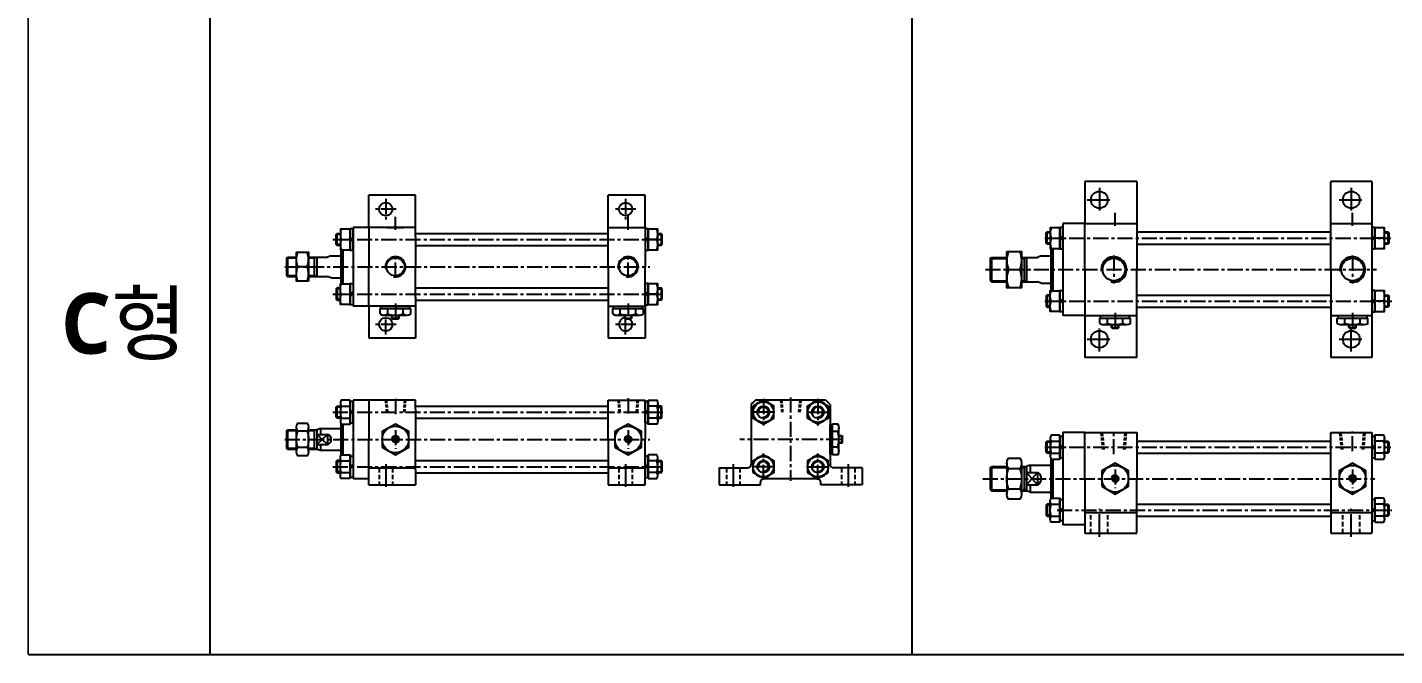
# Model space of a CAD drawing. Extents: x -819 to 7103, y -1 to 3511.
# Drawn here: x -1 to 1128, y 2299 to 2817 of the extents above; entities that cross this region are included whole.
import ezdxf

# ---------------------------------------------------------------- set-up
doc = ezdxf.new("R2010")
doc.units = 0
doc.header["$LTSCALE"] = 10
doc.header["$MEASUREMENT"] = 0
for name, pattern in [('CENTER', [2, 1.25, -0.25, 0.25, -0.25]), ('CENTERX2', [4, 2.5, -0.5, 0.5, -0.5]), ('HIDDEN', [0.375, 0.25, -0.125]), ('HIDDENX2', [0.75, 0.5, -0.25])]:
    doc.linetypes.add(name, pattern=pattern)
doc.layers.get('0').update_dxf_attribs({"linetype": 'CONTINUOUS'})
for name, color, linetype in [('CEN', 1, 'CENTERX2'), ('DIM', 2, 'CONTINUOUS'), ('HID', 2, 'HIDDENX2'), ('ML', 7, 'CONTINUOUS')]:
    doc.layers.add(name, color=color, linetype=linetype)
doc.styles.add('문자', font='romans.shx')

msp = doc.modelspace()

# ---------------------------------------------------------------- linework, layer by layer
at = {"color": 7, "linetype": 'Continuous'}
for p, q in [((290.4, 2580.6), (290.4, 2585)), ((290.4, 2585), (303.1, 2585)), ((291.1, 2587), (315.1, 2587)), ((291.1, 2585), (291.1, 2587)), ((296.7, 2580.6), (296.7, 2585)), ((303.1, 2585), (315.8, 2585)), ((309.4, 2580.6), (309.4, 2585)), ((315.1, 2585), (315.1, 2587)), ((315.8, 2580.6), (315.8, 2585)), ((482.4, 2580.6), (482.4, 2585)), ((482.4, 2585), (495.1, 2585)), ((483.1, 2587), (507.1, 2587)), ((483.1, 2585), (483.1, 2587)), ((488.7, 2580.6), (488.7, 2585)), ((495.1, 2585), (507.8, 2585)), ((501.4, 2580.6), (501.4, 2585)), ((507.1, 2585), (507.1, 2587)), ((507.8, 2580.6), (507.8, 2585)), ((293.6, 2579.6), (312.6, 2579.6)), ((300.1, 2577.1), (300.1, 2579.6)), ((306.1, 2577.1), (306.1, 2579.6)), ((485.6, 2579.6), (504.6, 2579.6)), ((492.1, 2577.1), (492.1, 2579.6)), ((498.1, 2577.1), (498.1, 2579.6)), ((884.4, 2572.8), (884.4, 2577.2)), ((884.4, 2577.2), (897.1, 2577.2)), ((885.1, 2579.2), (909.1, 2579.2)), ((885.1, 2577.2), (885.1, 2579.2)), ((890.8, 2572.8), (890.8, 2577.2)), ((897.1, 2577.2), (909.8, 2577.2)), ((903.5, 2572.8), (903.5, 2577.2)), ((909.1, 2577.2), (909.1, 2579.2)), ((909.8, 2572.8), (909.8, 2577.2)), ((1080.4, 2572.8), (1080.4, 2577.2)), ((1080.4, 2577.2), (1093.1, 2577.2)), ((1081.1, 2579.2), (1105.1, 2579.2)), ((1081.1, 2577.2), (1081.1, 2579.2)), ((1086.8, 2572.8), (1086.8, 2577.2)), ((1093.1, 2577.2), (1105.8, 2577.2)), ((1099.5, 2572.8), (1099.5, 2577.2)), ((1105.1, 2577.2), (1105.1, 2579.2)), ((1105.8, 2572.8), (1105.8, 2577.2)), ((887.6, 2571.8), (906.7, 2571.8)), ((894.1, 2569.3), (894.1, 2571.8)), ((900.1, 2569.3), (900.1, 2571.8)), ((1083.6, 2571.8), (1102.7, 2571.8)), ((1090.1, 2569.3), (1090.1, 2571.8)), ((1096.1, 2569.3), (1096.1, 2571.8)), ((661.8, 2465.1), (661.8, 2489.1)), ((663.8, 2489.1), (661.8, 2489.1)), ((668.2, 2489.8), (663.8, 2489.8)), ((663.8, 2477.1), (663.8, 2489.8)), ((668.2, 2483.5), (663.8, 2483.5)), ((669.2, 2467.6), (669.2, 2486.6)), ((663.8, 2464.4), (663.8, 2477.1)), ((671.7, 2480.1), (669.2, 2480.1)), ((671.7, 2474.1), (669.2, 2474.1)), ((663.8, 2465.1), (661.8, 2465.1)), ((668.2, 2470.8), (663.8, 2470.8)), ((668.2, 2464.4), (663.8, 2464.4))]:
    msp.add_line(p, q, dxfattribs=at)
for p, q in [((300.1, 2577.1), (300.6, 2576.6)), ((300.1, 2577.1), (306.1, 2577.1)), ((300.6, 2576.6), (305.6, 2576.6)), ((306.1, 2577.1), (305.6, 2576.6)), ((492.1, 2577.1), (492.6, 2576.6)), ((492.1, 2577.1), (498.1, 2577.1)), ((492.6, 2576.6), (497.6, 2576.6)), ((498.1, 2577.1), (497.6, 2576.6)), ((894.1, 2569.3), (894.6, 2568.8)), ((894.1, 2569.3), (900.1, 2569.3)), ((894.6, 2568.8), (899.6, 2568.8)), ((900.1, 2569.3), (899.6, 2568.8)), ((1090.1, 2569.3), (1090.6, 2568.8)), ((1090.1, 2569.3), (1096.1, 2569.3)), ((1090.6, 2568.8), (1095.6, 2568.8)), ((1096.1, 2569.3), (1095.6, 2568.8)), ((671.7, 2474.1), (671.7, 2480.1)), ((671.7, 2480.1), (672.2, 2479.6)), ((671.7, 2474.1), (672.2, 2474.6)), ((672.2, 2474.6), (672.2, 2479.6))]:
    msp.add_line(p, q)
for points in [[(292.1, 2470.8), (303.1, 2464.4), (314.1, 2470.8), (314.1, 2483.5), (303.1, 2489.8), (292.1, 2483.5)], [(484.1, 2470.8), (495.1, 2464.4), (506.1, 2470.8), (506.1, 2483.5), (495.1, 2489.8), (484.1, 2483.5)], [(302.2, 2478.6), (301.4, 2477.1), (302.2, 2475.6), (304, 2475.6), (304.8, 2477.1), (304, 2478.6)], [(494.2, 2478.6), (493.4, 2477.1), (494.2, 2475.6), (496, 2475.6), (496.8, 2477.1), (496, 2478.6)], [(886.1, 2438.4), (897.1, 2432), (908.1, 2438.4), (908.1, 2451.1), (897.1, 2457.4), (886.1, 2451.1)], [(1082.1, 2438.4), (1093.1, 2432), (1104.1, 2438.4), (1104.1, 2451.1), (1093.1, 2457.4), (1082.1, 2451.1)], [(896.3, 2446.2), (895.4, 2444.7), (896.3, 2443.2), (898, 2443.2), (898.9, 2444.7), (898, 2446.2)], [(1092.3, 2446.2), (1091.4, 2444.7), (1092.3, 2443.2), (1094, 2443.2), (1094.9, 2444.7), (1094, 2446.2)]]:
    msp.add_lwpolyline(points, close=True, dxfattribs=at)
for centre, radius in [((303.1, 2477.1), 11), ((495.1, 2477.1), 11), ((303.1, 2477.1), 2.5), ((495.1, 2477.1), 2.5), ((897.1, 2444.7), 11), ((1093.1, 2444.7), 11), ((897.1, 2444.7), 2.5), ((1093.1, 2444.7), 2.5)]:
    msp.add_circle(centre, radius, dxfattribs=at)
for centre, radius, start, end in [((293.6, 2585.2), 5.62, 235.6158, 270), ((293.6, 2585.2), 5.62, 235.6158, 304.3842), ((303.1, 2600.6), 21, 252.412, 270), ((303.1, 2600.6), 21, 270, 287.588), ((312.6, 2585.2), 5.62, 235.6158, 304.3842), ((485.6, 2585.2), 5.62, 235.6158, 270), ((485.6, 2585.2), 5.62, 235.6158, 304.3842), ((495.1, 2600.6), 21, 252.412, 270), ((495.1, 2600.6), 21, 270, 287.588), ((504.6, 2585.2), 5.62, 235.6158, 304.3842), ((887.6, 2577.4), 5.62, 235.6158, 270), ((887.6, 2577.4), 5.62, 235.6158, 304.3842), ((897.1, 2592.8), 21, 252.412, 270), ((897.1, 2592.8), 21, 270, 287.588), ((906.7, 2577.4), 5.62, 235.6158, 304.3842), ((1083.6, 2577.4), 5.62, 235.6158, 270), ((1083.6, 2577.4), 5.62, 235.6158, 304.3842), ((1093.1, 2592.8), 21, 252.412, 270), ((1093.1, 2592.8), 21, 270, 287.588), ((1102.7, 2577.4), 5.62, 235.6158, 304.3842), ((663.6, 2486.6), 5.62, 325.6158, 34.3842), ((648.2, 2477.1), 21, 0, 17.588), ((648.2, 2477.1), 21, 342.412, 0), ((663.6, 2467.6), 5.62, 325.6158, 34.3842), ((663.6, 2467.6), 5.62, 325.6158, 0)]:
    msp.add_arc(centre, radius, start, end, dxfattribs=at)
at = {"layer": 'CEN', "linetype": 'CENTER'}
for p, q in [((295.1, 2675.5), (295.1, 2658.5)), ((493.1, 2675.5), (493.1, 2658.5)), ((303.6, 2667), (286.6, 2667)), ((501.6, 2667), (484.6, 2667)), ((295.1, 2563.5), (295.1, 2580.5)), ((493.1, 2563.5), (493.1, 2580.5)), ((303.6, 2572), (286.6, 2572)), ((501.6, 2572), (484.6, 2572))]:
    msp.add_line(p, q, dxfattribs=at)
at = {"layer": 'CEN', "color": 1, "linetype": 'CENTER', "ltscale": 1.5}
for p, q in [((884.1, 2684.7), (884.1, 2664.7)), ((1092.1, 2684.7), (1092.1, 2664.7)), ((874.1, 2674.7), (894.1, 2674.7)), ((1082.1, 2674.7), (1102.1, 2674.7)), ((884.1, 2549.7), (884.1, 2569.7)), ((1092.1, 2549.7), (1092.1, 2569.7)), ((874.1, 2559.7), (894.1, 2559.7)), ((1082.1, 2559.7), (1102.1, 2559.7)), ((295.1, 2456.6), (295.1, 2436.6)), ((493.1, 2456.6), (493.1, 2436.6)), ((581.8, 2456.6), (581.8, 2436.6)), ((676.8, 2456.6), (676.8, 2436.6)), ((884.1, 2396.7), (884.1, 2419.7)), ((1092.1, 2396.7), (1092.1, 2419.7))]:
    msp.add_line(p, q, dxfattribs=at)
at = {"layer": 'DIM'}
for p, q in [((300.6, 2576.6), (300.6, 2579.6)), ((305.6, 2576.6), (305.6, 2579.6)), ((492.6, 2576.6), (492.6, 2579.6)), ((497.6, 2576.6), (497.6, 2579.6)), ((894.6, 2568.8), (894.6, 2571.8)), ((899.6, 2568.8), (899.6, 2571.8)), ((1090.6, 2568.8), (1090.6, 2571.8)), ((1095.6, 2568.8), (1095.6, 2571.8)), ((672.2, 2479.6), (669.2, 2479.6)), ((672.2, 2474.6), (669.2, 2474.6))]:
    msp.add_line(p, q, dxfattribs=at)
for centre in [(303.1, 2477.1), (495.1, 2477.1), (897.1, 2444.7), (1093.1, 2444.7)]:
    msp.add_arc(centre, 3, 270, 180, dxfattribs=at)
at = {"layer": 'HID', "color": 6, "linetype": 'HIDDEN', "ltscale": 1.5}
for p, q in [((289.6, 2453.6), (289.6, 2439.6)), ((300.6, 2453.6), (300.6, 2439.6)), ((487.6, 2453.6), (487.6, 2439.6)), ((498.6, 2453.6), (498.6, 2439.6)), ((576.3, 2453.6), (576.3, 2439.6)), ((587.3, 2453.6), (587.3, 2439.6)), ((671.3, 2453.6), (671.3, 2439.6)), ((671.3, 2453.6), (671.3, 2439.6)), ((682.3, 2453.6), (682.3, 2439.6)), ((877.1, 2399.7), (877.1, 2416.7)), ((891.1, 2399.7), (891.1, 2416.7)), ((1085.1, 2399.7), (1085.1, 2416.7)), ((1099.1, 2399.7), (1099.1, 2416.7))]:
    msp.add_line(p, q, dxfattribs=at)
at = {"layer": 'ML'}
for p, q in [((150, 3360.2), (150, 2299.5)), ((729.3, 3360.2), (729.3, 2299.5)), ((915.1, 2689.7), (872.1, 2689.7)), ((872.1, 2689.7), (872.1, 2655.2)), ((915.1, 2689.7), (915.1, 2617.2)), ((1075.1, 2617.2), (1075.1, 2689.7)), ((1109.1, 2689.7), (1075.1, 2689.7)), ((1109.1, 2689.7), (1109.1, 2655.2)), ((319.6, 2678.5), (281.1, 2678.5)), ((281.1, 2652), (281.1, 2678.5)), ((319.6, 2652), (319.6, 2678.5)), ((509.1, 2678.5), (478.6, 2678.5)), ((478.6, 2652), (478.6, 2678.5)), ((509.1, 2652), (509.1, 2678.5)), ((854.1, 2655.2), (854.1, 2579.2)), ((872.1, 2655.2), (854.1, 2655.2)), ((872.1, 2617.2), (872.1, 2655.2)), ((872.1, 2655.2), (915.1, 2655.2)), ((915.1, 2655.2), (915.1, 2617.2)), ((1075.1, 2617.2), (1075.1, 2655.2)), ((1075.1, 2655.2), (1109.1, 2655.2)), ((1109.1, 2655.2), (1109.1, 2579.2)), ((254.9, 2637), (254.9, 2647)), ((258.4, 2642), (265.6, 2642)), ((265.6, 2644), (268.1, 2641.5)), ((265.6, 2642.6), (268.1, 2640.1)), ((268.1, 2652), (268.1, 2587)), ((281.1, 2652), (268.1, 2652)), ((319.6, 2652), (281.1, 2652)), ((281.1, 2652), (281.1, 2619.5)), ((296.1, 2652), (310.1, 2652)), ((319.6, 2644.5), (319.6, 2652)), ((319.6, 2644.5), (319.6, 2619.5)), ((478.6, 2619.5), (478.6, 2652)), ((478.6, 2652), (509.1, 2652)), ((509.1, 2652), (509.1, 2619.5)), ((511.6, 2641.5), (509.1, 2644)), ((511.6, 2640.1), (509.1, 2642.6)), ((518.8, 2642), (511.6, 2642)), ((522.3, 2647), (522.3, 2637)), ((841, 2638.2), (841, 2648.2)), ((844.4, 2643.2), (851.6, 2643.2)), ((851.6, 2645.1), (854.1, 2642.6)), ((851.6, 2643.7), (854.1, 2641.2)), ((1111.6, 2642.6), (1109.1, 2645.1)), ((1111.6, 2641.2), (1109.1, 2643.7)), ((1118.9, 2643.2), (1111.6, 2643.2)), ((1122.3, 2648.2), (1122.3, 2638.2)), ((258.1, 2633.5), (258.1, 2605.5)), ((259.6, 2633.5), (259.6, 2605.5)), ((844.1, 2634.7), (844.1, 2599.7)), ((845.6, 2634.7), (845.6, 2599.7)), ((213.1, 2626.5), (214.1, 2627.5)), ((213.1, 2626.5), (213.1, 2612.5)), ((214.1, 2627.5), (214.1, 2611.5)), ((231.3, 2619.5), (222.4, 2619.5)), ((236.1, 2627.5), (236.1, 2611.5)), ((238.1, 2627.5), (238.1, 2611.5)), ((250.1, 2628.5), (247.1, 2627.5)), ((281.1, 2587), (281.1, 2619.5)), ((319.6, 2594.5), (319.6, 2619.5)), ((478.6, 2619.5), (478.6, 2587)), ((509.1, 2587), (509.1, 2619.5)), ((795.1, 2627.2), (795.1, 2607.2)), ((822.1, 2627.2), (822.1, 2607.2)), ((824.1, 2627.2), (824.1, 2607.2)), ((836.1, 2628.4), (833.1, 2627.2)), ((213.1, 2612.5), (214.1, 2611.5)), ((250.1, 2610.5), (247.1, 2611.5)), ((807.8, 2617.2), (818.4, 2617.2)), ((836.1, 2606), (833.1, 2607.2)), ((872.1, 2617.2), (872.1, 2579.2)), ((915.1, 2579.2), (915.1, 2617.2)), ((915.1, 2544.7), (915.1, 2617.2)), ((1075.1, 2617.2), (1075.1, 2579.2)), ((1075.1, 2617.2), (1075.1, 2544.7)), ((254.9, 2602), (254.9, 2592)), ((258.4, 2597), (265.6, 2597)), ((265.6, 2596.5), (268.1, 2599)), ((265.6, 2595.1), (268.1, 2597.6)), ((511.6, 2596.5), (509.1, 2599)), ((511.6, 2595.1), (509.1, 2597.6)), ((518.8, 2597), (511.6, 2597)), ((522.3, 2602), (522.3, 2592)), ((841, 2596.2), (841, 2586.2)), ((1122.3, 2596.2), (1122.3, 2586.2)), ((281.1, 2587), (268.1, 2587)), ((319.6, 2587), (281.1, 2587)), ((281.1, 2587), (281.1, 2560.5)), ((319.6, 2594.5), (319.6, 2587)), ((319.6, 2587), (319.6, 2560.5)), ((478.6, 2587), (509.1, 2587)), ((478.6, 2587), (478.6, 2560.5)), ((509.1, 2587), (509.1, 2560.5)), ((844.4, 2591.2), (851.6, 2591.2)), ((851.6, 2590.6), (854.1, 2593.1)), ((851.6, 2589.2), (854.1, 2591.7)), ((1111.6, 2590.6), (1109.1, 2593.1)), ((1111.6, 2589.2), (1109.1, 2591.7)), ((1118.9, 2591.2), (1111.6, 2591.2)), ((872.1, 2579.2), (854.1, 2579.2)), ((872.1, 2579.2), (915.1, 2579.2)), ((872.1, 2579.2), (872.1, 2544.7)), ((1075.1, 2579.2), (1109.1, 2579.2)), ((1109.1, 2579.2), (1109.1, 2544.7)), ((319.6, 2560.5), (281.1, 2560.5)), ((509.1, 2560.5), (478.6, 2560.5)), ((915.1, 2544.7), (872.1, 2544.7)), ((1109.1, 2544.7), (1075.1, 2544.7)), ((257.6, 2507), (257.6, 2492.3)), ((281.1, 2509.6), (268.1, 2509.6)), ((268.1, 2509.6), (268.1, 2444.6)), ((281.1, 2509.6), (281.1, 2477.1)), ((319.6, 2509.6), (281.1, 2509.6)), ((319.6, 2502.1), (319.6, 2509.6)), ((478.6, 2509.6), (509.1, 2509.6)), ((478.6, 2477.1), (478.6, 2509.6)), ((509.1, 2509.6), (509.1, 2477.1)), ((519.6, 2507), (519.6, 2492.3)), ((596.8, 2506), (596.8, 2456.6)), ((658.2, 2509.6), (600.4, 2509.6)), ((661.8, 2506), (661.8, 2456.6)), ((254.9, 2494.6), (254.9, 2504.6)), ((258.4, 2504.5), (265.6, 2504.5)), ((258.4, 2494.7), (265.6, 2494.7)), ((265.6, 2501.6), (268.1, 2499.1)), ((265.6, 2500.2), (268.1, 2497.7)), ((319.6, 2502.1), (319.6, 2477.1)), ((511.6, 2501.6), (509.1, 2499.1)), ((511.6, 2500.2), (509.1, 2497.7)), ((518.8, 2504.5), (511.6, 2504.5)), ((518.8, 2494.7), (511.6, 2494.7)), ((522.3, 2494.6), (522.3, 2504.6)), ((213.1, 2484.1), (214.1, 2485.1)), ((213.1, 2484.1), (213.1, 2470.1)), ((214.1, 2485.1), (214.1, 2469.1)), ((221.3, 2467), (221.3, 2487.2)), ((230.3, 2483.9), (222.4, 2483.9)), ((231.3, 2467), (231.3, 2487.2)), ((236.1, 2485.1), (236.1, 2469.1)), ((241.1, 2486.1), (238.1, 2485.1)), ((238.1, 2485.1), (238.1, 2469.1)), ((241.1, 2486.1), (241.1, 2481.2)), ((258.1, 2490.2), (258.1, 2464)), ((259.6, 2489.8), (259.6, 2464.4)), ((238.1, 2481.2), (247.1, 2481.2)), ((238.1, 2473), (247.1, 2473)), ((241.1, 2473), (241.1, 2468.1)), ((247.1, 2481.2), (247.1, 2473)), ((281.1, 2439.6), (281.1, 2477.1)), ((319.6, 2452.1), (319.6, 2477.1)), ((478.6, 2477.1), (478.6, 2439.6)), ((509.1, 2439.6), (509.1, 2477.1)), ((841, 2465.7), (841, 2475.7)), ((843.6, 2478.1), (843.6, 2463.4)), ((844.4, 2475.6), (851.6, 2475.6)), ((851.6, 2472.7), (854.1, 2470.2)), ((872.1, 2482.7), (854.1, 2482.7)), ((854.1, 2482.7), (854.1, 2406.7)), ((872.1, 2482.7), (915.1, 2482.7)), ((872.1, 2444.7), (872.1, 2482.7)), ((915.1, 2482.7), (915.1, 2444.7)), ((1075.1, 2444.7), (1075.1, 2482.7)), ((1075.1, 2482.7), (1109.1, 2482.7)), ((1109.1, 2482.7), (1109.1, 2399.7)), ((1111.6, 2470.2), (1109.1, 2472.7)), ((1118.9, 2475.6), (1111.6, 2475.6)), ((1119.6, 2463.4), (1119.6, 2478.1)), ((1122.3, 2475.7), (1122.3, 2465.7)), ((213.1, 2470.1), (214.1, 2469.1)), ((230.3, 2470.4), (222.4, 2470.4)), ((238.1, 2469.1), (241.1, 2468.1)), ((257.6, 2447.3), (257.6, 2462)), ((519.6, 2447.3), (519.6, 2462)), ((844.1, 2461.3), (844.1, 2428.1)), ((844.4, 2465.8), (851.6, 2465.8)), ((845.6, 2460.9), (845.6, 2428.5)), ((851.6, 2471.3), (854.1, 2468.8)), ((1111.6, 2468.8), (1109.1, 2471.3)), ((1118.9, 2465.8), (1111.6, 2465.8)), ((254.9, 2459.6), (254.9, 2449.6)), ((258.4, 2459.5), (265.6, 2459.5)), ((258.4, 2449.7), (265.6, 2449.7)), ((265.6, 2454.1), (268.1, 2456.6)), ((265.6, 2452.7), (268.1, 2455.2)), ((281.1, 2453.6), (319.6, 2453.6)), ((319.6, 2452.1), (319.6, 2444.6)), ((319.6, 2452.1), (319.6, 2439.6)), ((478.6, 2453.6), (509.1, 2453.6)), ((511.6, 2454.1), (509.1, 2456.6)), ((511.6, 2452.7), (509.1, 2455.2)), ((518.8, 2459.5), (511.6, 2459.5)), ((518.8, 2449.7), (511.6, 2449.7)), ((522.3, 2459.6), (522.3, 2449.6)), ((570.3, 2453.6), (593.8, 2453.6)), ((570.3, 2453.6), (570.3, 2439.6)), ((688.3, 2453.6), (664.8, 2453.6)), ((688.3, 2453.6), (688.3, 2439.6)), ((795.1, 2454.7), (795.1, 2434.7)), ((807.8, 2457.5), (807.8, 2432)), ((809.1, 2453.2), (818.5, 2453.2)), ((819.8, 2457.5), (819.8, 2432)), ((822.1, 2454.7), (822.1, 2434.7)), ((827.1, 2455.9), (824.1, 2454.7)), ((824.1, 2454.7), (824.1, 2434.7)), ((824.1, 2449.8), (833.4, 2449.8)), ((827.1, 2455.9), (827.1, 2449.8)), ((833.1, 2449.8), (833.1, 2439.7)), ((281.1, 2444.6), (268.1, 2444.6)), ((281.1, 2439.6), (319.6, 2439.6)), ((478.6, 2439.6), (509.1, 2439.6)), ((570.3, 2439.6), (604.3, 2439.6)), ((604.3, 2439.6), (604.3, 2441.6)), ((651.3, 2444.6), (607.3, 2444.6)), ((654.3, 2439.6), (654.3, 2441.6)), ((688.3, 2439.6), (654.3, 2439.6)), ((824.1, 2439.7), (833.1, 2439.7)), ((827.1, 2439.7), (827.1, 2433.5)), ((872.1, 2444.7), (872.1, 2399.7)), ((915.1, 2399.7), (915.1, 2444.7)), ((1075.1, 2444.7), (1075.1, 2399.7)), ((809.1, 2436.2), (818.5, 2436.2)), ((827.1, 2433.5), (824.1, 2434.7)), ((841, 2423.7), (841, 2413.7)), ((843.6, 2411.4), (843.6, 2426.1)), ((844.4, 2423.6), (851.6, 2423.6)), ((851.6, 2418.2), (854.1, 2420.7)), ((851.6, 2416.8), (854.1, 2419.3)), ((872.1, 2416.7), (915.1, 2416.7)), ((1075.1, 2416.7), (1109.1, 2416.7)), ((1111.6, 2418.2), (1109.1, 2420.7)), ((1111.6, 2416.8), (1109.1, 2419.3)), ((1118.9, 2423.6), (1111.6, 2423.6)), ((1119.6, 2411.4), (1119.6, 2426.1)), ((1122.3, 2423.7), (1122.3, 2413.7)), ((844.4, 2413.8), (851.6, 2413.8)), ((872.1, 2406.7), (854.1, 2406.7)), ((1118.9, 2413.8), (1111.6, 2413.8)), ((872.1, 2399.7), (915.1, 2399.7)), ((1075.1, 2399.7), (1109.1, 2399.7)), ((729.3, 2299.5), (150, 2299.5))]:
    msp.add_line(p, q, dxfattribs=at)
at = {"layer": 'ML', "color": 1, "linetype": 'CENTER'}
for p, q in [((897.1, 2653.2), (897.1, 2664)), ((1093.1, 2653.2), (1093.1, 2664)), ((303.1, 2650), (303.1, 2660.8)), ((495.1, 2650), (495.1, 2661.4)), ((251.4, 2642), (525.5, 2642)), ((839.1, 2643.2), (1124.8, 2643.2)), ((211.7, 2619.5), (513, 2619.5)), ((303.1, 2610.4), (303.1, 2628.7)), ((495.1, 2610.4), (495.1, 2628.7)), ((896.1, 2628.7), (896.1, 2605.6)), ((1093.1, 2628.7), (1093.1, 2605.6)), ((790, 2617.2), (1112.8, 2617.2)), ((251.4, 2597), (525.5, 2597)), ((303.1, 2589.2), (303.1, 2576.1)), ((495.1, 2589.2), (495.1, 2578.9)), ((839.2, 2591.2), (1125.5, 2591.2)), ((897.1, 2581.4), (897.1, 2568.2)), ((1093.1, 2581.4), (1093.1, 2568.2)), ((303.1, 2510.5), (303.1, 2497.9)), ((495.1, 2511), (495.1, 2497.5)), ((606.8, 2510.5), (606.8, 2488.7)), ((629.3, 2511.7), (629.3, 2442.9)), ((651.8, 2510.5), (651.8, 2488.7)), ((251.4, 2499.6), (525.5, 2499.6)), ((616.3, 2499.6), (597.4, 2499.6)), ((642.4, 2499.6), (661.3, 2499.6)), ((303.1, 2484.8), (303.1, 2469.4)), ((495.1, 2484.8), (495.1, 2469.4)), ((896.1, 2464.9), (896.1, 2483.6)), ((1093.1, 2467.4), (1093.1, 2483.6)), ((211.7, 2477.1), (513, 2477.1)), ((671.1, 2477.1), (587.3, 2477.1)), ((606.8, 2443.7), (606.8, 2465.5)), ((651.8, 2443.7), (651.8, 2465.5)), ((839.1, 2470.7), (1124.8, 2470.7)), ((251.4, 2454.6), (525.5, 2454.6)), ((616.3, 2454.6), (597.4, 2454.6)), ((642.4, 2454.6), (661.3, 2454.6)), ((897.1, 2452.4), (897.1, 2437)), ((1093.1, 2452.4), (1093.1, 2437)), ((787.8, 2444.7), (1111.6, 2444.7)), ((849.3, 2418.7), (1125.5, 2418.7))]:
    msp.add_line(p, q, dxfattribs=at)
at = {"layer": 'ML', "color": 2}
for p, q in [((257.6, 2646.2), (254.1, 2646.2)), ((519.6, 2646.2), (523.1, 2646.2)), ((843.6, 2647.4), (840.1, 2647.4)), ((1119.6, 2647.4), (1123.1, 2647.4)), ((257.6, 2637.8), (254.1, 2637.8)), ((519.6, 2637.8), (523.1, 2637.8)), ((843.6, 2639), (840.1, 2639)), ((1119.6, 2639), (1123.1, 2639)), ((236.1, 2626.8), (237.4, 2627.5)), ((822.1, 2626.4), (823.4, 2627.2)), ((236.1, 2612.3), (237.4, 2611.5)), ((822.1, 2607.9), (823.4, 2607.2)), ((257.6, 2601.2), (254.1, 2601.2)), ((519.6, 2601.2), (523.1, 2601.2)), ((257.6, 2592.8), (254.1, 2592.8)), ((519.6, 2592.8), (523.1, 2592.8)), ((843.6, 2595.4), (840.1, 2595.4)), ((843.6, 2587), (840.1, 2587)), ((1119.6, 2595.4), (1123.1, 2595.4)), ((1119.6, 2587), (1123.1, 2587)), ((257.6, 2503.8), (254.1, 2503.8)), ((257.6, 2495.4), (254.1, 2495.4)), ((519.6, 2503.8), (523.1, 2503.8)), ((519.6, 2495.4), (523.1, 2495.4)), ((236.1, 2484.4), (237.4, 2485.1)), ((247.1, 2481.2), (238.1, 2473)), ((247.1, 2473), (238.1, 2481.2)), ((843.6, 2474.9), (840.1, 2474.9)), ((1119.6, 2474.9), (1123.1, 2474.9)), ((236.1, 2469.9), (237.4, 2469.1)), ((843.6, 2466.5), (840.1, 2466.5)), ((1119.6, 2466.5), (1123.1, 2466.5)), ((257.6, 2458.8), (254.1, 2458.8)), ((257.6, 2450.4), (254.1, 2450.4)), ((519.6, 2458.8), (523.1, 2458.8)), ((519.6, 2450.4), (523.1, 2450.4)), ((822.1, 2454), (823.4, 2454.7)), ((833.1, 2449.8), (824.1, 2439.7)), ((833.1, 2439.7), (824.1, 2449.8)), ((822.1, 2435.5), (823.4, 2434.7)), ((843.6, 2422.9), (840.1, 2422.9)), ((1119.6, 2422.9), (1123.1, 2422.9)), ((843.6, 2414.5), (840.1, 2414.5)), ((1119.6, 2414.5), (1123.1, 2414.5))]:
    msp.add_line(p, q, dxfattribs=at)
at = {"layer": 'ML', "color": 7, "linetype": 'Continuous'}
for p, q in [((319.6, 2647), (478.6, 2647)), ((915.1, 2648.2), (1075.1, 2648.2)), ((319.6, 2637), (478.6, 2637)), ((915.1, 2638.2), (1075.1, 2638.2)), ((214.1, 2627.5), (221.3, 2627.5)), ((231.3, 2627.5), (247.1, 2627.5)), ((250.1, 2628.5), (258.1, 2628.5)), ((794.1, 2626.2), (795.1, 2627.2)), ((794.1, 2626.2), (794.1, 2608.2)), ((795.1, 2627.2), (807.8, 2627.2)), ((819.8, 2627.2), (824.1, 2627.2)), ((824.1, 2627.2), (833.1, 2627.2)), ((836.1, 2628.4), (844.1, 2628.4)), ((214.1, 2611.5), (221.3, 2611.5)), ((231.3, 2611.5), (247.1, 2611.5)), ((250.1, 2610.5), (258.1, 2610.5)), ((794.1, 2608.2), (795.1, 2607.2)), ((795.1, 2607.2), (807.8, 2607.2)), ((819.8, 2607.2), (824.1, 2607.2)), ((824.1, 2607.2), (833.1, 2607.2)), ((319.6, 2602), (478.6, 2602)), ((836.1, 2606), (844.1, 2606)), ((915.1, 2596.2), (1075.1, 2596.2)), ((319.6, 2592), (478.6, 2592)), ((915.1, 2586.2), (1075.1, 2586.2)), ((319.6, 2504.6), (478.6, 2504.6)), ((319.6, 2494.6), (478.6, 2494.6)), ((214.1, 2485.1), (221.3, 2485.1)), ((231.3, 2485.1), (238.1, 2485.1)), ((241.1, 2486.1), (258.1, 2486.1)), ((915.1, 2475.7), (1075.1, 2475.7)), ((214.1, 2469.1), (221.3, 2469.1)), ((231.3, 2469.1), (238.1, 2469.1)), ((241.1, 2468.1), (258.1, 2468.1)), ((915.1, 2465.7), (1075.1, 2465.7)), ((319.6, 2459.6), (478.6, 2459.6)), ((319.6, 2449.6), (478.6, 2449.6)), ((794.1, 2453.7), (795.1, 2454.7)), ((794.1, 2453.7), (794.1, 2435.7)), ((795.1, 2454.7), (807.8, 2454.7)), ((819.8, 2454.7), (824.1, 2454.7)), ((827.1, 2455.9), (844.1, 2455.9)), ((794.1, 2435.7), (795.1, 2434.7)), ((795.1, 2434.7), (807.8, 2434.7)), ((819.8, 2434.7), (824.1, 2434.7)), ((827.1, 2433.5), (844.1, 2433.5)), ((915.1, 2423.7), (1075.1, 2423.7)), ((915.1, 2413.7), (1075.1, 2413.7))]:
    msp.add_line(p, q, dxfattribs=at)
at = {"layer": 'ML', "color": 2, "linetype": 'Continuous'}
for p, q in [((213.3, 2626.8), (221.3, 2626.8)), ((231.3, 2626.8), (236.1, 2626.8)), ((794.4, 2626.4), (807.8, 2626.4)), ((819.8, 2626.4), (822.1, 2626.4)), ((213.3, 2612.3), (221.3, 2612.3)), ((231.3, 2612.3), (236.1, 2612.3)), ((794.4, 2607.9), (807.8, 2607.9)), ((819.8, 2607.9), (822.1, 2607.9)), ((213.3, 2484.4), (221.3, 2484.4)), ((231.3, 2484.4), (236.1, 2484.4)), ((213.3, 2469.9), (221.3, 2469.9)), ((231.3, 2469.9), (236.1, 2469.9)), ((794.4, 2454), (807.8, 2454)), ((819.8, 2454), (822.1, 2454)), ((794.4, 2435.5), (807.8, 2435.5)), ((819.8, 2435.5), (822.1, 2435.5))]:
    msp.add_line(p, q, dxfattribs=at)
at = {"layer": 'ML', "color": 6, "linetype": 'HIDDEN'}
for p, q in [((294.8, 2509.6), (295.6, 2499.6)), ((295.6, 2509.6), (296.5, 2499.6)), ((310.6, 2509.6), (309.7, 2499.6)), ((311.4, 2509.6), (310.6, 2499.6)), ((486.8, 2509.6), (487.6, 2499.6)), ((487.6, 2509.6), (488.5, 2499.6)), ((502.6, 2509.6), (501.7, 2499.6)), ((503.4, 2509.6), (502.6, 2499.6)), ((621, 2509.6), (621.9, 2499.6)), ((621.9, 2509.6), (622.7, 2499.6)), ((636.8, 2509.6), (635.9, 2499.6)), ((637.7, 2509.6), (636.8, 2499.6)), ((886.9, 2468.7), (885.7, 2482.7)), ((888.1, 2468.7), (886.8, 2482.7)), ((904.2, 2468.7), (905.5, 2482.7)), ((905.4, 2468.7), (906.6, 2482.7)), ((1083.9, 2468.7), (1082.7, 2482.7)), ((1085.1, 2468.7), (1083.8, 2482.7)), ((1101.2, 2468.7), (1102.5, 2482.7)), ((1102.4, 2468.7), (1103.6, 2482.7))]:
    msp.add_line(p, q, dxfattribs=at)
at = {"layer": 'ML', "const_width": 1.5}
for points in [[(150, 3510.2), (0, 3510.2), (0, 2299.5)], [(729.3, 3360.2), (729.3, 2829.8), (150, 2829.8), (150, 2299.5), (729.3, 2299.5), (729.3, 2829.8)], [(150, 2299.5), (0, 2299.5)], [(729.3, 2299.5), (1366.4, 2299.5)]]:
    msp.add_lwpolyline(points, dxfattribs=at)
at = {"layer": 'ML'}
for points in [[(257.6, 2637), (254.9, 2637), (254.1, 2637.8), (254.1, 2646.2), (254.9, 2647), (257.6, 2647)], [(268.1, 2633.2), (268.1, 2650.8), (265.6, 2650.8), (265.6, 2633.2), (268.1, 2633.2)], [(509.1, 2650.8), (509.1, 2633.2), (511.6, 2633.2), (511.6, 2650.8), (509.1, 2650.8)], [(519.6, 2647), (522.3, 2647), (523.1, 2646.2), (523.1, 2637.8), (522.3, 2637), (519.6, 2637)], [(843.6, 2638.2), (841, 2638.2), (840.1, 2639), (840.1, 2647.4), (841, 2648.2), (843.6, 2648.2)], [(854.1, 2634.4), (854.1, 2652), (851.6, 2652), (851.6, 2634.4), (854.1, 2634.4)], [(1109.1, 2652), (1109.1, 2634.4), (1111.6, 2634.4), (1111.6, 2652), (1109.1, 2652)], [(1119.6, 2648.2), (1122.3, 2648.2), (1123.1, 2647.4), (1123.1, 2639), (1122.3, 2638.2), (1119.6, 2638.2)], [(257.6, 2602), (254.9, 2602), (254.1, 2601.2), (254.1, 2592.8), (254.9, 2592), (257.6, 2592)], [(268.1, 2605.8), (268.1, 2588.2), (265.6, 2588.2), (265.6, 2605.8), (268.1, 2605.8)], [(509.1, 2605.8), (509.1, 2588.2), (511.6, 2588.2), (511.6, 2605.8), (509.1, 2605.8)], [(519.6, 2602), (522.3, 2602), (523.1, 2601.2), (523.1, 2592.8), (522.3, 2592), (519.6, 2592)], [(843.6, 2596.2), (841, 2596.2), (840.1, 2595.4), (840.1, 2587), (841, 2586.2), (843.6, 2586.2)], [(854.1, 2600), (854.1, 2582.4), (851.6, 2582.4), (851.6, 2600), (854.1, 2600)], [(1109.1, 2600), (1109.1, 2582.4), (1111.6, 2582.4), (1111.6, 2600), (1109.1, 2600)], [(1119.6, 2596.2), (1122.3, 2596.2), (1123.1, 2595.4), (1123.1, 2587), (1122.3, 2586.2), (1119.6, 2586.2)], [(268.1, 2490.8), (268.1, 2508.4), (265.6, 2508.4), (265.6, 2490.8), (268.1, 2490.8)], [(509.1, 2490.8), (509.1, 2508.4), (511.6, 2508.4), (511.6, 2490.8), (509.1, 2490.8)], [(598.3, 2504.5), (598.3, 2494.7), (606.8, 2489.8), (615.3, 2494.7), (615.3, 2504.5), (606.8, 2509.4), (598.3, 2504.5)], [(660.3, 2504.5), (660.3, 2494.7), (651.8, 2489.8), (643.3, 2494.7), (643.3, 2504.5), (651.8, 2509.4), (660.3, 2504.5)], [(257.6, 2494.6), (254.9, 2494.6), (254.1, 2495.4), (254.1, 2503.8), (254.9, 2504.6), (257.6, 2504.6)], [(519.6, 2494.6), (522.3, 2494.6), (523.1, 2495.4), (523.1, 2503.8), (522.3, 2504.6), (519.6, 2504.6)], [(843.6, 2465.7), (841, 2465.7), (840.1, 2466.5), (840.1, 2474.9), (841, 2475.7), (843.6, 2475.7)], [(854.1, 2461.9), (854.1, 2479.5), (851.6, 2479.5), (851.6, 2461.9), (854.1, 2461.9)], [(1109.1, 2479.5), (1109.1, 2461.9), (1111.6, 2461.9), (1111.6, 2479.5), (1109.1, 2479.5)], [(1119.6, 2475.7), (1122.3, 2475.7), (1123.1, 2474.9), (1123.1, 2466.5), (1122.3, 2465.7), (1119.6, 2465.7)], [(268.1, 2463.4), (268.1, 2445.8), (265.6, 2445.8), (265.6, 2463.4), (268.1, 2463.4)], [(509.1, 2463.4), (509.1, 2445.8), (511.6, 2445.8), (511.6, 2463.4), (509.1, 2463.4)], [(598.3, 2449.7), (598.3, 2459.5), (606.8, 2464.4), (615.3, 2459.5), (615.3, 2449.7), (606.8, 2444.8), (598.3, 2449.7)], [(660.3, 2449.7), (660.3, 2459.5), (651.8, 2464.4), (643.3, 2459.5), (643.3, 2449.7), (651.8, 2444.8), (660.3, 2449.7)], [(257.6, 2459.6), (254.9, 2459.6), (254.1, 2458.8), (254.1, 2450.4), (254.9, 2449.6), (257.6, 2449.6)], [(519.6, 2459.6), (522.3, 2459.6), (523.1, 2458.8), (523.1, 2450.4), (522.3, 2449.6), (519.6, 2449.6)], [(854.1, 2427.5), (854.1, 2409.9), (851.6, 2409.9), (851.6, 2427.5), (854.1, 2427.5)], [(1109.1, 2427.5), (1109.1, 2409.9), (1111.6, 2409.9), (1111.6, 2427.5), (1109.1, 2427.5)], [(843.6, 2423.7), (841, 2423.7), (840.1, 2422.9), (840.1, 2414.5), (841, 2413.7), (843.6, 2413.7)], [(1119.6, 2423.7), (1122.3, 2423.7), (1123.1, 2422.9), (1123.1, 2414.5), (1122.3, 2413.7), (1119.6, 2413.7)]]:
    msp.add_lwpolyline(points, dxfattribs=at)
for points in [[(265.6, 2650.5), (257.6, 2650.5), (257.6, 2633.5), (265.6, 2633.5)], [(511.6, 2633.5), (519.6, 2633.5), (519.6, 2650.5), (511.6, 2650.5)], [(851.6, 2651.7), (843.6, 2651.7), (843.6, 2634.7), (851.6, 2634.7)], [(1111.6, 2634.7), (1119.6, 2634.7), (1119.6, 2651.7), (1111.6, 2651.7)], [(231.3, 2607.5), (221.3, 2607.5), (221.3, 2631.5), (231.3, 2631.5)], [(807.8, 2632.2), (819.8, 2632.2), (819.8, 2602.2), (807.8, 2602.2)], [(265.6, 2588.5), (257.6, 2588.5), (257.6, 2605.5), (265.6, 2605.5)], [(511.6, 2588.5), (519.6, 2588.5), (519.6, 2605.5), (511.6, 2605.5)], [(851.6, 2582.7), (843.6, 2582.7), (843.6, 2599.7), (851.6, 2599.7)], [(1111.6, 2582.7), (1119.6, 2582.7), (1119.6, 2599.7), (1111.6, 2599.7)]]:
    msp.add_lwpolyline(points, close=True, dxfattribs=at)
for points in [[(258.4, 2650.5, 0.178633), (258.4, 2642, 0.178633), (258.4, 2633.5)], [(518.8, 2633.5, 0.178633), (518.8, 2642, 0.178633), (518.8, 2650.5)], [(844.4, 2651.7, 0.178633), (844.4, 2643.2, 0.178633), (844.4, 2634.7)], [(1118.9, 2634.7, 0.178633), (1118.9, 2643.2, 0.178633), (1118.9, 2651.7)], [(222.4, 2607.5, -0.178633), (222.4, 2619.5, -0.178633), (222.4, 2631.5)], [(230.3, 2607.5, 0.178633), (230.3, 2619.5, 0.178633), (230.3, 2631.5)], [(809.1, 2632.2, 0.178633), (809.1, 2617.2, 0.178633), (809.1, 2602.2)], [(818.4, 2632.2, -0.178633), (818.4, 2617.2, -0.178633), (818.4, 2602.2)], [(258.4, 2588.5, -0.178633), (258.4, 2597, -0.178633), (258.4, 2605.5)], [(518.8, 2588.5, 0.178633), (518.8, 2597, 0.178633), (518.8, 2605.5)], [(844.4, 2582.7, -0.178633), (844.4, 2591.2, -0.178633), (844.4, 2599.7)], [(1118.9, 2582.7, 0.178633), (1118.9, 2591.2, 0.178633), (1118.9, 2599.7)], [(265.6, 2509.4), (258.4, 2509.4, 0.309401), (258.4, 2504.5, 0.154701), (258.4, 2494.7, 0.309401), (258.4, 2489.8), (265.6, 2489.8), (265.6, 2509.4)], [(511.6, 2509.4), (518.8, 2509.4, -0.309401), (518.8, 2504.5, -0.154701), (518.8, 2494.7, -0.309401), (518.8, 2489.8), (511.6, 2489.8), (511.6, 2509.4)], [(230.3, 2470.4, -0.309401), (230.3, 2463.6), (222.4, 2463.6, -0.309401), (222.4, 2470.4, -0.154701), (222.4, 2483.9, -0.309401), (222.4, 2490.6), (230.3, 2490.6, -0.309401), (230.3, 2483.9, -0.154701), (230.3, 2470.4, 0.178633)], [(851.6, 2480.5), (844.4, 2480.5, 0.309401), (844.4, 2475.6, 0.154701), (844.4, 2465.8, 0.309401), (844.4, 2460.9), (851.6, 2460.9), (851.6, 2480.5)], [(1111.6, 2460.9), (1118.9, 2460.9, 0.309401), (1118.9, 2465.8, 0.154701), (1118.9, 2475.6, 0.309401), (1118.9, 2480.5), (1111.6, 2480.5), (1111.6, 2460.9)], [(265.6, 2444.8), (258.4, 2444.8, -0.309401), (258.4, 2449.7, -0.154701), (258.4, 2459.5, -0.309401), (258.4, 2464.4), (265.6, 2464.4), (265.6, 2444.8)], [(511.6, 2444.8), (518.8, 2444.8, 0.309401), (518.8, 2449.7, 0.154701), (518.8, 2459.5, 0.309401), (518.8, 2464.4), (511.6, 2464.4), (511.6, 2444.8)], [(809.1, 2453.2, -0.309401), (809.1, 2461.7), (818.5, 2461.7, -0.309401), (818.5, 2453.2, -0.154701), (818.5, 2436.2, -0.309401), (818.5, 2427.7), (809.1, 2427.7, -0.309401), (809.1, 2436.2, -0.154701), (809.1, 2453.2)], [(851.6, 2408.9), (844.4, 2408.9, -0.309401), (844.4, 2413.8, -0.154701), (844.4, 2423.6, -0.309401), (844.4, 2428.5), (851.6, 2428.5), (851.6, 2408.9)], [(1111.6, 2408.9), (1118.9, 2408.9, 0.309401), (1118.9, 2413.8, 0.154701), (1118.9, 2423.6, 0.309401), (1118.9, 2428.5), (1111.6, 2428.5), (1111.6, 2408.9)]]:
    msp.add_lwpolyline(points, format="xyb", dxfattribs=at)
for centre, radius in [((884.1, 2674.7), 7), ((1092.1, 2674.7), 7), ((295.1, 2667), 5.5), ((493.1, 2667), 5.5), ((303.1, 2619.5), 7.48), ((495.1, 2619.5), 7.48), ((896.1, 2617.2), 9.32), ((1093.1, 2617.2), 9.32), ((295.1, 2572), 5.5), ((884.1, 2559.7), 7), ((1092.1, 2559.7), 7), ((606.8, 2499.6), 8.5), ((651.8, 2499.6), 8.5), ((606.8, 2499.6), 5), ((651.8, 2499.6), 5), ((606.8, 2454.6), 8.5), ((651.8, 2454.6), 8.5), ((606.8, 2454.6), 5), ((651.8, 2454.6), 5)]:
    msp.add_circle(centre, radius, dxfattribs=at)
at = {"layer": 'ML', "color": 2}
for centre, radius, start, end in [((303.1, 2619.5), 8.33, 257.7757, 190.5803), ((495.1, 2619.5), 8.33, 257.7757, 190.5803), ((896.1, 2617.2), 10.5, 255.8665, 186.9898), ((1093.1, 2617.2), 10.5, 255.8665, 186.9898), ((606.8, 2499.6), 4.19, 259.1333, 190.7369), ((651.8, 2499.6), 4.19, 256.0782, 189.9609), ((606.8, 2454.6), 4.19, 259.5017, 192.7138), ((651.8, 2454.6), 4.19, 256.8489, 192.1583)]:
    msp.add_arc(centre, radius, start, end, dxfattribs=at)
at = {"layer": 'ML'}
for centre, radius, start, end in [((493.1, 2572), 5.5, 100.4757, 56.7581), ((493.1, 2572), 5.5, 68.0136, 68.6763), ((629.3, 2477.1), 43.5, 131.6579, 138.3421), ((606.8, 2499.6), 8.8, 104.9963, 135.0037), ((606.8, 2499.6), 8.8, 44.9963, 75.0037), ((651.8, 2499.6), 8.8, 104.9963, 135.0037), ((651.8, 2499.6), 8.8, 44.9963, 75.0037), ((629.3, 2477.1), 43.5, 41.6579, 48.3421), ((606.8, 2499.6), 8.8, 164.9963, 195.0037), ((606.8, 2499.6), 8.8, 344.9963, 15.0037), ((651.8, 2499.6), 8.8, 164.9963, 195.0037), ((651.8, 2499.6), 8.8, 344.9963, 15.0037), ((606.8, 2499.6), 8.8, 224.9963, 255.0037), ((606.8, 2499.6), 8.8, 284.9963, 315.0037), ((651.8, 2499.6), 8.8, 224.9963, 255.0037), ((651.8, 2499.6), 8.8, 284.9963, 315.0037), ((245.8, 2477.1), 4.33, 287.9202, 72.0798), ((606.8, 2454.6), 8.8, 104.9963, 135.0037), ((606.8, 2454.6), 8.8, 44.9963, 75.0037), ((651.8, 2454.6), 8.8, 104.9963, 135.0037), ((651.8, 2454.6), 8.8, 44.9963, 75.0037), ((593.8, 2456.6), 3, 270, 0), ((606.8, 2454.6), 8.8, 164.9963, 195.0037), ((606.8, 2454.6), 8.8, 344.9963, 15.0037), ((651.8, 2454.6), 8.8, 164.9963, 195.0037), ((651.8, 2454.6), 8.8, 344.9963, 15.0037), ((664.8, 2456.6), 3, 180, 270), ((830.3, 2444.8), 5.89, 299.364, 57.3312), ((606.8, 2454.6), 8.8, 224.9963, 255.0037), ((607.3, 2441.6), 3, 90, 180), ((606.8, 2454.6), 8.8, 284.9963, 315.0037), ((651.8, 2454.6), 8.8, 224.9963, 255.0037), ((651.3, 2441.6), 3, 0, 90), ((651.8, 2454.6), 8.8, 284.9963, 315.0037)]:
    msp.add_arc(centre, radius, start, end, dxfattribs=at)

# ---------------------------------------------------------------- texts
at = {"insert": (26.9, 2597.8), "char_height": 50, "attachment_point": 1, "style": '문자'}
msp.add_mtext_dynamic_manual_height_columns('{\\fMalgun Gothic|b1|i0|c129|p50;C형}', width=655.383, gutter_width=160, heights=[-66.4], dxfattribs=at)

doc.saveas('drawing.dxf')
